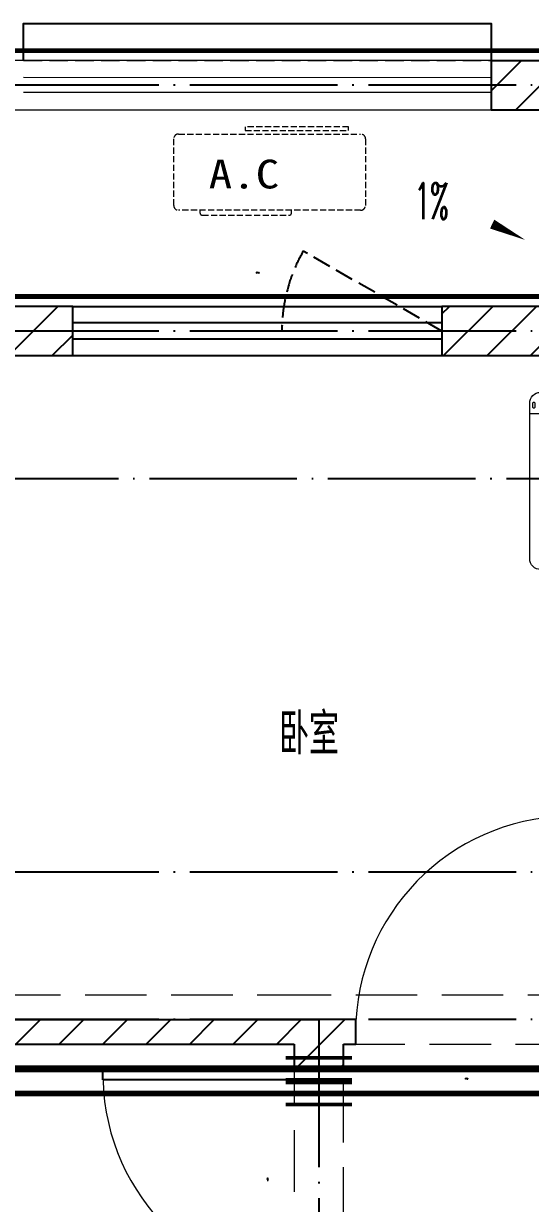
# Model space of a CAD drawing. Extents: x 27938 to 1507990, y 110129 to 923079.
# Drawn here: x 1203564 to 1205624, y 586377 to 591174 of the extents above; entities that cross this region are included whole.
import ezdxf

# ---------------------------------------------------------------- set-up
doc = ezdxf.new("R2010")
doc.units = 0
doc.header["$LTSCALE"] = 1000
doc.header["$MEASUREMENT"] = 0
doc.linetypes.add('DASH', pattern=[0.35, 0.25, -0.1])
doc.linetypes.add('DOTE', pattern=[2.42, 2, -0.2, 0.02, -0.2])
for name, color, linetype in [('----建筑底图', 8, 'Continuous'), ('DOTE', 1, 'Continuous'), ('PIPE-不分区热给水', 5, 'RJ'), ('PIPE-不分区给水', 3, 'J'), ('PUB_HATCH', 8, 'Continuous'), ('PUB_TEXT', 4, 'Continuous'), ('VALVE_不分区给水', 7, 'Continuous'), ('WALL', 9, 'Continuous'), ('WINDOW', 4, 'Continuous'), ('WINDOW_TEXT', 7, 'Continuous'), ('看线', 251, 'Continuous')]:
    doc.layers.add(name, color=color, linetype=linetype)
doc.layers.add('S-L主梁线', color=4, linetype='DASH', plot=False)
for name, color, linetype, lineweight in [('平面-排水沟', 86, 'Continuous', 15), ('平面-栏杆', 135, 'Continuous', 15), ('平面-看线', 45, 'Continuous', 15), ('平面-空调预留孔', 173, 'Continuous', 15)]:
    doc.layers.add(name, color=color, linetype=linetype, lineweight=lineweight)
doc.styles.add('_TCH_DIM', font='SIMPLEX.shx', dxfattribs={"width": 0.7, "bigfont": 'GBCBIG.shx'})
doc.styles.add('_TCH_WINDOW', font='SIMPLEX.shx', dxfattribs={"width": 0.7, "height": 3.5, "bigfont": 'GBCBIG.shx'})
doc.styles.get("Standard").update_dxf_attribs({"font": 'gbenor.shx', "bigfont": 'gbcbig.shx'})
doc.styles.add('黑体', font='simhei.ttf')
doc.linetypes.add('J', pattern='A,3,-0.2,["J",Standard,S=0.25,R=0,X=-0.1,Y=-0.115],-0.2', length=3.4)
doc.linetypes.add('RJ', pattern='A,3,-0.2,["RJ",Standard,S=0.25,R=0,X=-0.1,Y=-0.115],-0.35', length=3.55)
pattern_1 = [(45, (0, 89.76), (-88.3884, 88.3884), [])]

# ---------------------------------------------------------------- blocks, each defined once
blk = doc.blocks.new('A$C001338C2')
for p, q in [((845, 303.6), (55, 303.6)), ((109.1, 214.8), (109.1, 303.6)), ((0, 248.6), (0, 22)), ((900, 22), (900, 248.6)), ((22, 0), (878, 0))]:
    blk.add_line(p, q)
at = {"lineweight": 5}
for p, q in [((900, 214.8), (0, 214.8)), ((900, 143.2), (0, 143.2))]:
    blk.add_line(p, q, dxfattribs=at)
for points in [[(89.2, 226.4), (22.2, 226.4, -0.414214), (16.7, 231.9), (16.7, 243.1, -0.414214), (22.2, 248.6), (89.2, 248.6, -0.414214), (94.7, 243.1), (94.7, 231.9, -0.414214)], [(73.1, 275), (56.8, 275, -0.414214), (51.3, 280.5), (51.3, 283.4, -0.414214), (56.8, 288.9), (73.1, 288.9, -0.414214), (78.6, 283.4), (78.6, 280.5, -0.414214)]]:
    blk.add_lwpolyline(points, format="xyb", close=True)
for centre, radius, start, end in [((55, 248.6), 55, 90, 180), ((845, 248.6), 55, 360, 90), ((22, 22), 22, 180, 270), ((878, 22), 22, 270, 360)]:
    blk.add_arc(centre, radius, start, end)
blk = doc.blocks.new('gsergvr')
at = {"layer": '平面-空调预留孔', "linetype": 'DASH', "ltscale": 0.1}
for p, q in [((34075.4, 17176.2), (34075.4, 17166.2)), ((34448.2, 17166.2), (34448.2, 17176.2)), ((34085.4, 17156.2), (34438.2, 17156.2))]:
    blk.add_line(p, q, dxfattribs=at)
blk.add_lwpolyline([(34679.3, 17515.3), (34259.5, 17515.3), (34259.5, 17500.2), (34679.3, 17500.2)], close=True, dxfattribs=at)
blk.add_lwpolyline([(34728.6, 17176.2), (33988.6, 17176.2, -0.414214), (33968.6, 17196.2), (33968.6, 17466.2, -0.414214), (33988.6, 17486.2), (34728.6, 17486.2, -0.414214), (34748.6, 17466.2), (34748.6, 17196.2, -0.414214)], format="xyb", close=True, dxfattribs=at)
for centre, start, end in [((34085.4, 17166.2), 180, 270), ((34438.2, 17166.2), 270, 0)]:
    blk.add_arc(centre, 10, start, end, dxfattribs=at)
at = {"layer": '平面-空调预留孔', "color": 251, "linetype": 'DASH', "ltscale": 0.1, "true_color": 0x636466, "style": '黑体', "width": 1.2}
blk.add_text('A.C', height=117.05, dxfattribs=at).set_placement((34110.9, 17264.8))
blk = doc.blocks.new('rtyryrtyeeretee')
at = {"layer": '平面-空调预留孔'}
blk.add_blockref('gsergvr', (635673.5, 326705.8), dxfattribs=at)
blk = doc.blocks.new('$WINLIB2D$00000001')
at = {"color": 0}
for points in [[(-0.5, 0.5), (-0.5, -0.5)], [(-0.5, 0.5), (0.5, 0.5)], [(0.5, -0.5), (0.5, 0.5)], [(0.5, 0.1667), (-0.5, 0.1667)], [(0.5, -0.1667), (-0.5, -0.1667)], [(-0.5, -0.5), (0.5, -0.5)]]:
    blk.add_lwpolyline(points, dxfattribs=at)
blk = doc.blocks.new('$DorLib2D$00000001')
at = {"color": 0}
for p, q in [((0.45, 0.975), (0.5, 0.975)), ((0.45, 0), (0.45, 0.975)), ((0.5, 0), (0.5, 0.975)), ((0.5, 0), (0.45, 0))]:
    blk.add_line(p, q, dxfattribs=at)
at = {"color": 0, "lineweight": 13}
blk.add_arc((0.475, 0), 0.975, 91.4693, 180, dxfattribs=at)
blk = doc.blocks.new('A$C149A4CC3')
at = {"layer": 'PUB_HATCH'}
h = blk.add_hatch(dxfattribs=at)
h.set_pattern_fill('普通砖', color=256, scale=50, style=0)
h.set_pattern_definition(pattern_1)
h.paths.add_polyline_path([(-20800, -15710.1), (-20400, -15710.1), (-20200, -15510.1), (-20800, -15510.1)])
h = blk.add_hatch(dxfattribs=at)
h.set_pattern_fill('普通砖', color=256, scale=50, style=0)
h.set_pattern_definition(pattern_1)
h.paths.add_polyline_path([(-23100, -16710.1), (-22500, -16710.1), (-22500, -16510.1), (-23200, -16510.1), (-23200, -16643.4)])
h = blk.add_hatch(dxfattribs=at)
h.set_pattern_fill('普通砖', color=256, scale=50, style=0)
h.set_pattern_definition(pattern_1)
h.paths.add_polyline_path([(-20300, -16510.1), (-21000, -16510.1), (-21000, -16710.1), (-20400, -16710.1), (-20300, -16643.4)])
h = blk.add_hatch(dxfattribs=at)
h.set_pattern_fill('普通砖', color=256, scale=50, style=0)
h.set_pattern_definition(pattern_1)
h.paths.add_polyline_path([(-23200, -19410.1), (-23200, -19510.1), (-21600, -19510.1), (-21500, -19476.8), (-21500, -19410.1)])
h = blk.add_hatch(dxfattribs=at)
h.set_pattern_fill('普通砖', color=256, scale=50, style=0)
h.set_pattern_definition(pattern_1)
h.paths.add_polyline_path([(-21400, -19510.1), (-21350, -19510.1), (-21350, -19410.1), (-21500, -19410.1), (-21500, -19476.8)])
h = blk.add_hatch(dxfattribs=at)
h.set_pattern_fill('普通砖', color=256, scale=50, style=0)
h.set_pattern_definition(pattern_1)
h.paths.add_polyline_path([(-21600, -19510.1), (-21600, -19610.1), (-21400, -19610.1), (-21400, -19510.1), (-21500, -19476.8)])
at = {"color": 8, "linetype": 'DASH', "ltscale": 0.8, "const_width": 20}
for points in [[(-20160, -15470.1), (-23340, -15470.1), (-23340, -16470.1), (-25140, -16470.1), (-25140, -24650.1), (-22160, -24650.1), (-22160, -24050.1), (-15840, -24050.1)], [(-23340, -16470.1), (-20160, -16470.1)]]:
    blk.add_lwpolyline(points, dxfattribs=at)
at = {"layer": 'DOTE', "color": 169, "linetype": 'DOTE', "ltscale": 0.3}
for p, q in [((25039.9, -15610.1), (-25818.8, -15610.1)), ((25039.9, -16610.1), (-25818.8, -16610.1)), ((-25818.8, -17209.8), (25039.9, -17209.8)), ((25039.9, -18810.1), (-25818.8, -18810.1)), ((25039.9, -19410.1), (-25818.8, -19410.1)), ((-21500, -19410.1), (-21500, -26899.5))]:
    blk.add_line(p, q, dxfattribs=at)
at = {"layer": 'WALL', "color": 8}
for p, q in [((-20800, -15510.1), (-20200, -15510.1)), ((-20800, -15510.1), (-20800, -15710.1)), ((-20800, -15710.1), (-20400, -15710.1)), ((-22500, -16510.1), (-23200, -16510.1)), ((-22500, -16710.1), (-22500, -16510.1)), ((-20300, -16510.1), (-21000, -16510.1)), ((-21000, -16510.1), (-21000, -16710.1)), ((-23100, -16710.1), (-22500, -16710.1)), ((-21000, -16710.1), (-20400, -16710.1)), ((-23100, -19410.1), (-21500, -19410.1)), ((-21350, -19410.1), (-21500, -19410.1)), ((-21350, -19510.1), (-21350, -19410.1)), ((-23200, -19510.1), (-21600, -19510.1)), ((-21600, -19510.1), (-21600, -19610.1)), ((-21400, -19510.1), (-21350, -19510.1)), ((-21400, -19610.1), (-21400, -19510.1)), ((-21600, -19610.1), (-21400, -19610.1))]:
    blk.add_line(p, q, dxfattribs=at)
at = {"layer": 'WINDOW', "color": 8, "linetype": 'DASH', "ltscale": 0.3}
blk.add_lwpolyline([(-21000, -16610.1), (-21563.1, -16285.5, 0.131485), (-21650, -16610.1)], format="xyb", dxfattribs=at)
at = {"layer": '平面-排水沟', "color": 8}
blk.add_lwpolyline([(-20946.2, -16103.3, 0, 0, 0), (-20660.1, -16240.1, 0, 40, 0), (-20795.4, -16175.4, 0, 0, 0)], format="xyseb", dxfattribs=at)
at = {"layer": '平面-栏杆', "color": 8}
for points in [[(-20800, -15580.1), (-22700, -15579.8)], [(-20800, -15640.1), (-22700, -15639.8)]]:
    blk.add_lwpolyline(points, dxfattribs=at)
at = {"layer": '平面-看线', "color": 8, "linetype": 'DASH', "ltscale": 0.3}
blk.add_lwpolyline([(-22700, -15510.1), (-20800, -15510.1)], dxfattribs=at)
at = {"layer": '平面-看线', "color": 8}
blk.add_lwpolyline([(-22700, -15710.1), (-20800, -15710.1)], dxfattribs=at)
at = {"layer": '看线', "color": 8, "ltscale": 0.5}
blk.add_lwpolyline([(-22700, -15510.1), (-22700, -15360.1), (-20800, -15360.1), (-20800, -15510.1)], dxfattribs=at)
at = {"color": 8}
blk.add_blockref('rtyryrtyeeretee', (-691732.1, -360001.1), dxfattribs=at)
at = {"layer": 'WINDOW', "color": 8}
ref = blk.add_blockref('$WINLIB2D$00000001', (-21750, -16610.1), dxfattribs=dict(at, xscale=1500, yscale=-200, zscale=1500, rotation=359.9999999969686))
ref.add_attrib('A', 'C1514a', (-21755.2, -16374.7), dxfattribs={"layer": 'WINDOW_TEXT', "color": 8, "ltscale": 0.5, "height": 4.25, "style": '_TCH_WINDOW', "width": 0.494118})
ref = blk.add_blockref('$DorLib2D$00000001', (-20900, -19460.1), dxfattribs=dict(at, xscale=900, yscale=900, zscale=900, rotation=3.223884863770534e-09))
ref.add_attrib('A', 'M0922', (-20904.9, -19651.9), dxfattribs={"layer": 'WINDOW_TEXT', "color": 8, "ltscale": 0.5, "height": 4.25, "rotation": 0, "style": '_TCH_WINDOW', "width": 0.494118})
ref = blk.add_blockref('$DorLib2D$00000001', (-21500, -20060.1), dxfattribs=dict(at, xscale=900, yscale=900, zscale=900, rotation=90.00000000129845))
ref.add_attrib('A', 'M0922', (-21705.8, -20065), dxfattribs={"layer": 'WINDOW_TEXT', "color": 8, "ltscale": 0.5, "height": 4.25, "rotation": 90, "style": '_TCH_WINDOW', "width": 0.494118})
at = {"layer": '平面-空调预留孔', "color": 8, "xscale": -0.800000000046565, "yscale": 0.800000000046565, "zscale": 0.8000000000465646, "rotation": 89.99999976656984}
blk.add_blockref('A$C001338C2', (-20400, -16859.8), dxfattribs=at)
at = {"layer": 'PUB_TEXT', "color": 8}
blk.add_text('卧室', height=168.79, dxfattribs=at).set_placement((-21661.3, -18332.3, 0))
at = {"layer": '平面-排水沟', "color": 7, "style": '_TCH_DIM', "width": 0.494118}
blk.add_text('1%', height=148.75, dxfattribs=at).set_placement((-21110.3, -16156))
blk = doc.blocks.new('$VALVE$00000533')
at = {"ltscale": 0.5, "const_width": 25}
for points in [[(-225, 75), (225, 75)], [(-225, -75), (225, -75)]]:
    blk.add_lwpolyline(points, dxfattribs=at)
blk = doc.blocks.new('A$C63B2058D')
at = {"layer": 'S-L主梁线', "color": 0, "linetype": 'ByBlock', "lineweight": 18}
blk.add_line((-6650, 5300), (-9650, 5300), dxfattribs=at)
at = {"layer": 'S-L主梁线', "color": 0, "linetype": 'DASH', "lineweight": 18}
for p, q in [((-9450, 5100), (-6750, 5100)), ((-7850, 1500), (-9450, 1500)), ((-6750, 1500), (-7850, 1500)), ((-9550, 1300), (-7950, 1300)), ((-7950, 1300), (-7950, -1550)), ((-7750, 1300), (-6750, 1300)), ((-7750, -1550), (-7750, 1300))]:
    blk.add_line(p, q, dxfattribs=at)

msp = doc.modelspace()

# ---------------------------------------------------------------- block references
at = {"layer": '----建筑底图'}
msp.add_blockref('A$C149A4CC3', (1226263.6, 606534.1), dxfattribs=at)

# ---------------------------------------------------------------- next in the draw order: linework, layer by layer
at = {"layer": 'PIPE-不分区热给水', "ltscale": 0.35, "const_width": 22.5}
msp.add_lwpolyline([(1202663.6, 586824), (1206363.6, 586824)], dxfattribs=at)
at = {"layer": 'PIPE-不分区给水', "ltscale": 0.25, "const_width": 27.5}
msp.add_lwpolyline([(1202763.6, 586924), (1206263.6, 586924)], dxfattribs=at)

# ---------------------------------------------------------------- next in the draw order: block references
at = {"layer": 'S-L主梁线', "color": 225, "linetype": 'ByBlock', "lineweight": 18}
msp.add_blockref('A$C63B2058D', (1212613.6, 585724), dxfattribs=at)
at = {"layer": 'VALVE_不分区给水', "xscale": -0.6, "yscale": -0.6, "zscale": 0.6, "rotation": 180.0000000072394}
for p in [(1204763.6, 586924), (1204763.6, 586824)]:
    msp.add_blockref('$VALVE$00000533', p, dxfattribs=at)

doc.saveas('drawing.dxf')
